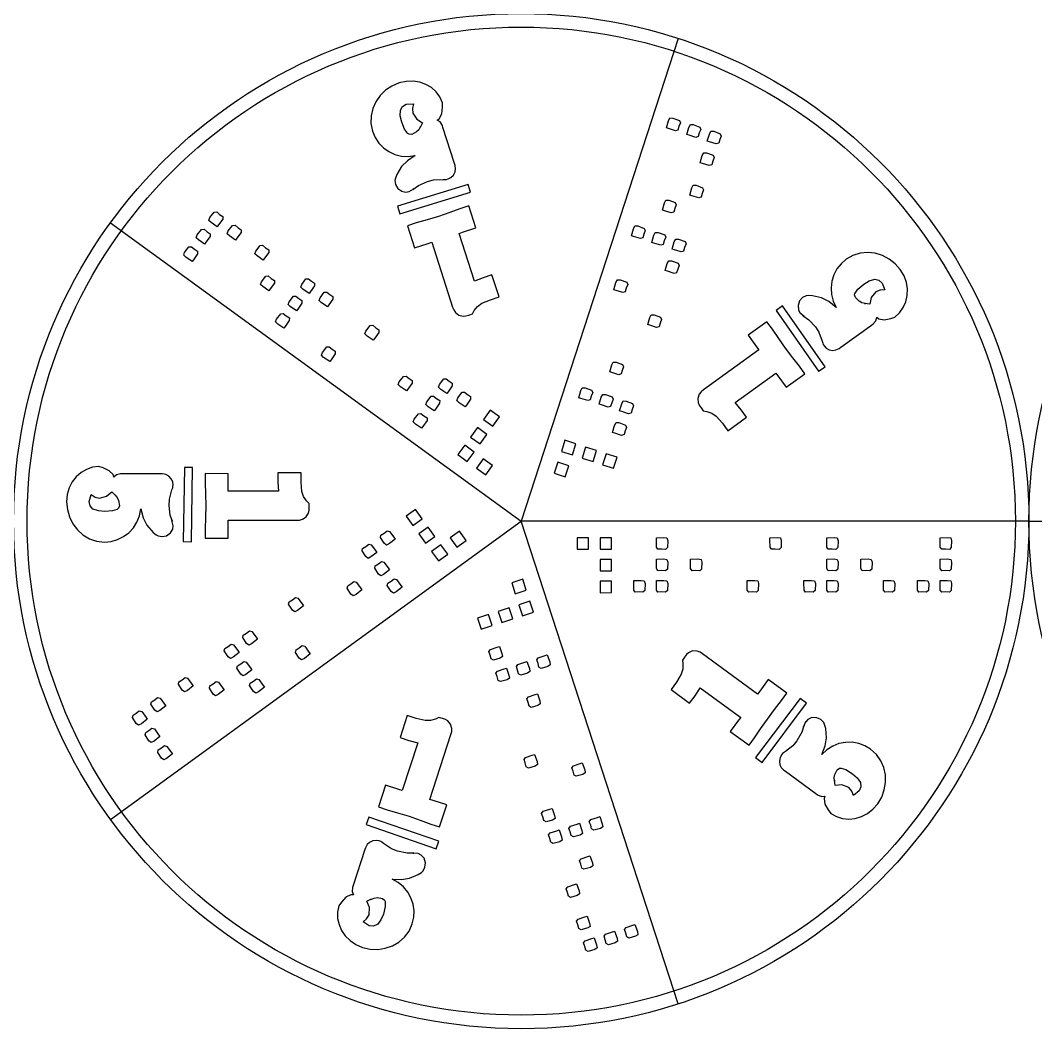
# Model space of a CAD drawing. Header units: millimetres. Extents: x 0 to 450, y 0 to 450.
# Drawn here: x 151 to 301, y 0 to 149 of the extents above; entities that cross this region are included whole.
import ezdxf

# ---------------------------------------------------------------- set-up
doc = ezdxf.new("R2010")
doc.units = ezdxf.units.MM
doc.layers.get('0').update_dxf_attribs({"linetype": 'CONTINUOUS', "lineweight": 25})
doc.layers.add('Layer 1', color=7, linetype='CONTINUOUS')

msp = doc.modelspace()

# ---------------------------------------------------------------- linework, layer by layer
at = {"linetype": 'CONTINUOUS', "lineweight": 25}
for p, q in [((248.18, 146.33), (225, 75)), ((164.32, 119.08), (225, 75)), ((164.32, 30.92), (225, 75)), ((300, 75), (225, 75)), ((248.18, 3.67), (225, 75)), ((300, 75), (375, 75))]:
    msp.add_line(p, q, dxfattribs=at)
for centre, radius in [((225, 75), 75), ((375, 75), 75), ((225, 75), 73)]:
    msp.add_circle(centre, radius)
at = {"layer": 'Layer 1', "color": 7}
for points in [[(207.33, 123.73), (207.96, 123.6), (208.43, 123.68), (208.44, 123.68), (208.45, 123.69), (209.13, 124.1), (209.01, 124), (209.82, 124.59), (211.14, 125.19), (212.05, 125.42), (213.45, 125.5), (213.78, 125.49), (213.95, 125.5), (214.2, 125.56), (214.2, 125.56), (214.2, 125.56), (214.6, 125.75), (214.99, 126.11), (215.24, 126.59), (215.31, 127.03), (215.26, 127.57), (215.16, 127.85), (213.44, 133.16), (213.35, 133.47), (213.04, 133.98), (212.59, 134.26), (212.9, 134.46), (213.28, 135.19), (213.39, 136.16), (213.4, 136.16), (213.39, 136.17), (213.38, 136.82), (212.99, 137.68), (212.44, 138.43), (211.74, 139.05), (210.92, 139.53), (210.01, 139.86), (209.03, 140.02), (208, 139.98), (206.95, 139.75), (205.9, 139.29), (204.96, 138.66), (204.15, 137.88), (203.52, 136.97), (203.06, 135.96), (202.81, 134.88), (202.8, 133.75), (203.04, 132.6), (203.43, 131.69), (203.98, 130.87), (204.66, 130.17), (205.46, 129.61), (206.34, 129.19), (207.3, 128.94), (208.31, 128.87), (209.35, 129.01), (208.19, 128.24), (207.33, 127.39), (206.61, 126.21), (206.42, 125.66), (206.34, 125.34), (206.44, 124.74), (206.76, 124.17), (207.34, 123.73), (207.33, 123.73)], [(208.23, 132.29), (208.22, 132.3), (208.21, 132.31), (207.78, 132.89), (207.35, 133.96), (207.13, 134.86), (207.15, 135.72), (207.15, 135.72), (207.15, 135.73), (207.46, 136.25), (208.02, 136.6), (209.1, 136.65), (208.94, 135.96), (208.98, 135.3), (209.58, 134.39), (210.43, 133.86), (210.09, 133.18), (210.12, 133.29), (209.87, 132.84), (209.52, 132.51), (208.83, 132.15), (208.43, 132.16), (208.24, 132.29), (208.23, 132.29)], [(246.46, 133.1), (246.76, 134.16), (246.97, 134.57), (247.4, 134.56), (248.36, 134.2), (248.51, 133.86), (248.29, 133.33), (248.15, 132.79), (247.78, 132.68), (246.78, 133), (246.46, 133.1), (246.46, 133.1)], [(249.47, 132.12), (249.78, 133.18), (249.99, 133.59), (250.42, 133.58), (251.37, 133.22), (251.53, 132.88), (251.31, 132.35), (251.16, 131.81), (250.8, 131.7), (249.79, 132.02), (249.47, 132.12), (249.47, 132.12)], [(252.48, 131.15), (252.79, 132.2), (253, 132.61), (253.43, 132.6), (254.38, 132.24), (254.54, 131.9), (254.32, 131.37), (254.17, 130.84), (253.81, 130.73), (252.8, 131.04), (252.48, 131.15), (252.48, 131.15)], [(251.45, 127.96), (251.75, 129.01), (251.97, 129.42), (252.39, 129.41), (253.35, 129.06), (253.5, 128.71), (253.29, 128.18), (253.14, 127.65), (252.77, 127.54), (251.77, 127.85), (251.45, 127.96), (251.45, 127.96)], [(206.7, 121.55), (207.05, 120.41), (217.52, 123.62), (217.17, 124.75), (206.7, 121.55)], [(249.89, 123.17), (250.2, 124.23), (250.41, 124.64), (250.84, 124.63), (251.79, 124.27), (251.95, 123.93), (251.73, 123.4), (251.58, 122.86), (251.22, 122.75), (250.21, 123.07), (249.89, 123.17), (249.89, 123.17)], [(215.8, 105.41), (216.42, 105.26), (216.84, 105.31), (217.28, 105.44), (217.8, 105.61), (218.06, 106.1), (218.54, 106.72), (219.17, 107.18), (220.44, 107.72), (221.73, 108.15), (220.68, 111.39), (219.38, 110.97), (218.11, 110.47), (215.82, 117.52), (216.31, 117.68), (218.3, 118.33), (217.24, 121.58), (215.94, 121.15), (214.44, 120.62), (212.76, 120.03), (211.11, 119.53), (209.49, 119.05), (208.2, 118.63), (209.25, 115.39), (211.24, 116.03), (211.77, 116.2), (214.87, 106.63), (214.87, 106.63), (215.03, 106.2), (215.28, 105.81), (215.8, 105.41), (215.8, 105.41)], [(245.85, 120.96), (246.15, 122.02), (246.37, 122.43), (246.79, 122.42), (247.75, 122.06), (247.9, 121.72), (247.68, 121.19), (247.54, 120.65), (247.17, 120.54), (246.17, 120.86), (245.85, 120.96), (245.85, 120.96)], [(180.1, 118.49), (179.19, 119.11), (178.86, 119.43), (179, 119.84), (179.64, 120.64), (180.01, 120.68), (180.45, 120.31), (180.91, 120), (180.9, 119.62), (180.29, 118.76), (180.1, 118.49), (180.1, 118.49)], [(182.81, 116.52), (181.9, 117.14), (181.58, 117.46), (181.72, 117.87), (182.35, 118.67), (182.72, 118.71), (183.16, 118.34), (183.63, 118.03), (183.62, 117.65), (183.01, 116.79), (182.81, 116.52), (182.81, 116.52)], [(241.28, 117.16), (241.58, 118.21), (241.79, 118.62), (242.22, 118.62), (243.18, 118.26), (243.33, 117.92), (243.11, 117.38), (242.96, 116.85), (242.6, 116.74), (241.59, 117.06), (241.28, 117.16), (241.28, 117.16)], [(178.23, 115.93), (177.33, 116.54), (177, 116.87), (177.14, 117.28), (177.78, 118.07), (178.15, 118.12), (178.59, 117.75), (179.05, 117.44), (179.04, 117.06), (178.43, 116.2), (178.23, 115.93), (178.23, 115.93)], [(244.29, 116.18), (244.6, 117.23), (244.81, 117.64), (245.24, 117.64), (246.19, 117.28), (246.35, 116.94), (246.13, 116.4), (245.98, 115.87), (245.62, 115.76), (244.61, 116.08), (244.29, 116.18), (244.29, 116.18)], [(176.37, 113.36), (175.46, 113.98), (175.14, 114.31), (175.28, 114.71), (175.91, 115.51), (176.29, 115.55), (176.72, 115.18), (177.19, 114.87), (177.18, 114.49), (176.57, 113.63), (176.37, 113.36), (176.37, 113.36)], [(186.88, 113.56), (185.97, 114.18), (185.65, 114.51), (185.78, 114.91), (186.42, 115.71), (186.79, 115.75), (187.23, 115.38), (187.69, 115.07), (187.69, 114.69), (187.07, 113.83), (186.88, 113.56), (186.88, 113.56)], [(247.3, 115.2), (247.61, 116.25), (247.82, 116.66), (248.25, 116.66), (249.2, 116.3), (249.36, 115.96), (249.14, 115.43), (248.99, 114.89), (248.63, 114.78), (247.62, 115.1), (247.3, 115.2), (247.3, 115.2)], [(265.89, 106.86), (265.96, 106.23), (266.18, 105.8), (266.18, 105.79), (266.19, 105.79), (266.79, 105.27), (266.66, 105.35), (267.47, 104.76), (268.45, 103.69), (268.95, 102.9), (269.45, 101.59), (269.55, 101.27), (269.62, 101.11), (269.75, 100.9), (269.75, 100.89), (269.75, 100.89), (270.05, 100.57), (270.51, 100.31), (271.05, 100.23), (271.49, 100.29), (271.99, 100.51), (272.22, 100.68), (276.74, 103.97), (277.01, 104.15), (277.39, 104.6), (277.52, 105.12), (277.81, 104.88), (278.62, 104.75), (279.58, 104.94), (279.58, 104.93), (279.59, 104.94), (280.2, 105.16), (280.9, 105.79), (281.44, 106.55), (281.82, 107.41), (282.02, 108.33), (282.05, 109.3), (281.9, 110.28), (281.55, 111.25), (281, 112.17), (280.24, 113.04), (279.35, 113.73), (278.36, 114.25), (277.29, 114.58), (276.2, 114.7), (275.09, 114.6), (274.01, 114.27), (272.99, 113.69), (272.25, 113.03), (271.64, 112.26), (271.19, 111.39), (270.89, 110.46), (270.77, 109.49), (270.83, 108.5), (271.08, 107.52), (271.53, 106.57), (270.44, 107.44), (269.36, 107.99), (268.02, 108.31), (267.44, 108.32), (267.11, 108.3), (266.57, 108.02), (266.13, 107.54), (265.89, 106.86), (265.89, 106.86)], [(246.27, 112.01), (246.57, 113.06), (246.79, 113.48), (247.21, 113.47), (248.17, 113.11), (248.32, 112.77), (248.11, 112.24), (247.96, 111.7), (247.59, 111.59), (246.59, 111.91), (246.27, 112.01), (246.27, 112.01)], [(187.73, 109.03), (186.82, 109.65), (186.5, 109.97), (186.64, 110.38), (187.27, 111.18), (187.64, 111.22), (188.08, 110.85), (188.55, 110.54), (188.54, 110.16), (187.93, 109.3), (187.73, 109.03), (187.73, 109.03)], [(193.66, 108.64), (192.75, 109.25), (192.43, 109.58), (192.57, 109.98), (193.2, 110.78), (193.57, 110.82), (194.01, 110.45), (194.48, 110.15), (194.47, 109.76), (193.86, 108.91), (193.66, 108.64), (193.66, 108.64)], [(238.69, 109.19), (238.99, 110.24), (239.2, 110.65), (239.63, 110.64), (240.59, 110.29), (240.74, 109.94), (240.52, 109.41), (240.37, 108.88), (240.01, 108.77), (239, 109.08), (238.69, 109.19), (238.69, 109.19)], [(274.3, 108.65), (274.31, 108.66), (274.32, 108.68), (274.73, 109.27), (275.62, 110), (276.41, 110.49), (277.23, 110.74), (277.23, 110.74), (277.24, 110.74), (277.83, 110.61), (278.34, 110.18), (278.72, 109.17), (278.01, 109.11), (277.4, 108.87), (276.71, 108.02), (276.48, 107.05), (275.72, 107.16), (275.84, 107.16), (275.33, 107.27), (274.91, 107.49), (274.36, 108.04), (274.25, 108.42), (274.3, 108.65), (274.3, 108.65)], [(191.8, 106.07), (190.89, 106.69), (190.57, 107.02), (190.71, 107.42), (191.34, 108.22), (191.71, 108.26), (192.15, 107.89), (192.61, 107.58), (192.61, 107.2), (192, 106.34), (191.8, 106.07), (191.8, 106.07)], [(196.37, 106.66), (195.46, 107.28), (195.14, 107.61), (195.28, 108.01), (195.91, 108.81), (196.29, 108.85), (196.73, 108.48), (197.19, 108.17), (197.18, 107.79), (196.57, 106.94), (196.37, 106.66), (196.37, 106.66)], [(263.61, 106.79), (262.64, 106.1), (268.93, 97.14), (269.9, 97.82), (263.61, 106.79)], [(189.93, 103.51), (189.03, 104.12), (188.7, 104.45), (188.84, 104.85), (189.48, 105.65), (189.85, 105.7), (190.29, 105.32), (190.75, 105.02), (190.74, 104.64), (190.13, 103.78), (189.93, 103.51), (189.93, 103.51)], [(243.68, 104.04), (243.98, 105.09), (244.2, 105.5), (244.62, 105.5), (245.58, 105.14), (245.73, 104.8), (245.52, 104.26), (245.37, 103.73), (245, 103.62), (244, 103.94), (243.68, 104.04), (243.68, 104.04)], [(203.15, 101.74), (202.25, 102.35), (201.92, 102.68), (202.06, 103.08), (202.7, 103.88), (203.07, 103.93), (203.51, 103.55), (203.97, 103.25), (203.96, 102.87), (203.35, 102.01), (203.15, 101.74), (203.15, 101.74)], [(251.08, 93.14), (251.13, 92.52), (251.3, 92.13), (251.56, 91.75), (251.89, 91.31), (252.43, 91.21), (253.18, 90.94), (253.8, 90.49), (254.71, 89.45), (255.51, 88.35), (258.28, 90.35), (257.47, 91.46), (256.6, 92.52), (262.6, 96.87), (262.91, 96.45), (264.14, 94.77), (266.9, 96.77), (266.1, 97.88), (265.12, 99.14), (264.04, 100.55), (263.06, 101.98), (262.11, 103.36), (261.3, 104.46), (258.54, 102.46), (259.77, 100.77), (260.09, 100.32), (251.95, 94.41), (251.95, 94.41), (251.59, 94.12), (251.3, 93.77), (251.08, 93.14), (251.08, 93.14)], [(196.72, 98.58), (195.81, 99.2), (195.48, 99.53), (195.62, 99.93), (196.26, 100.73), (196.63, 100.77), (197.07, 100.4), (197.53, 100.09), (197.52, 99.71), (196.91, 98.85), (196.72, 98.58), (196.72, 98.58)], [(238.08, 97.05), (238.38, 98.1), (238.59, 98.51), (239.02, 98.5), (239.98, 98.14), (240.13, 97.8), (239.91, 97.27), (239.76, 96.74), (239.4, 96.63), (238.39, 96.94), (238.08, 97.05), (238.08, 97.05)], [(208.07, 94.25), (207.17, 94.86), (206.84, 95.19), (206.98, 95.6), (207.62, 96.39), (207.99, 96.44), (208.43, 96.07), (208.89, 95.76), (208.88, 95.38), (208.27, 94.52), (208.07, 94.25), (208.07, 94.25)], [(214, 93.85), (213.1, 94.47), (212.77, 94.8), (212.91, 95.2), (213.55, 96), (213.92, 96.04), (214.36, 95.67), (214.82, 95.36), (214.81, 94.98), (214.2, 94.12), (214, 93.85), (214, 93.85)], [(233.5, 93.24), (233.81, 94.3), (234.02, 94.71), (234.45, 94.7), (235.4, 94.34), (235.56, 94), (235.34, 93.47), (235.19, 92.93), (234.83, 92.82), (233.82, 93.14), (233.5, 93.24), (233.5, 93.24)], [(212.14, 91.29), (211.24, 91.91), (210.91, 92.24), (211.05, 92.64), (211.68, 93.44), (212.06, 93.48), (212.5, 93.11), (212.96, 92.8), (212.95, 92.42), (212.34, 91.56), (212.14, 91.29), (212.14, 91.29)], [(216.72, 91.88), (215.81, 92.5), (215.49, 92.83), (215.62, 93.23), (216.26, 94.03), (216.63, 94.07), (217.07, 93.7), (217.53, 93.39), (217.53, 93.01), (216.91, 92.15), (216.72, 91.88), (216.72, 91.88)], [(236.52, 92.26), (236.83, 93.32), (237.04, 93.73), (237.47, 93.72), (238.42, 93.36), (238.58, 93.02), (238.36, 92.49), (238.21, 91.95), (237.85, 91.84), (236.84, 92.16), (236.52, 92.26), (236.52, 92.26)], [(239.53, 91.28), (239.84, 92.34), (240.05, 92.75), (240.48, 92.74), (241.43, 92.38), (241.59, 92.04), (241.37, 91.51), (241.22, 90.97), (240.86, 90.86), (239.85, 91.18), (239.53, 91.28), (239.53, 91.28)], [(210.28, 88.73), (209.37, 89.34), (209.05, 89.67), (209.19, 90.07), (209.82, 90.87), (210.19, 90.91), (210.63, 90.54), (211.1, 90.24), (211.09, 89.85), (210.48, 89), (210.28, 88.73), (210.28, 88.73)], [(221.8, 90.4), (220.42, 91.4), (219.41, 90.02), (220.8, 89.01), (221.8, 90.4)], [(219.91, 87.8), (218.53, 88.81), (217.53, 87.42), (218.91, 86.42), (219.91, 87.8)], [(238.5, 88.09), (238.8, 89.15), (239.02, 89.56), (239.44, 89.55), (240.4, 89.19), (240.55, 88.85), (240.33, 88.32), (240.19, 87.78), (239.82, 87.67), (238.82, 87.99), (238.5, 88.09), (238.5, 88.09)], [(218.03, 85.21), (216.65, 86.21), (215.64, 84.83), (217.02, 83.82), (218.03, 85.21)], [(232.55, 84.78), (233.08, 86.41), (231.45, 86.94), (230.93, 85.31), (232.55, 84.78)], [(235.61, 83.79), (236.13, 85.42), (234.51, 85.95), (233.98, 84.32), (235.61, 83.79)], [(220.78, 83.21), (219.39, 84.21), (218.39, 82.83), (219.77, 81.83), (220.78, 83.21)], [(238.65, 82.8), (239.18, 84.43), (237.56, 84.95), (237.03, 83.33), (238.65, 82.8)], [(173.19, 73.26), (173.51, 73.81), (173.58, 74.29), (173.58, 74.3), (173.58, 74.3), (173.39, 75.08), (173.46, 74.93), (173.15, 75.89), (172.98, 77.33), (173.05, 78.26), (173.4, 79.61), (173.52, 79.93), (173.55, 80.1), (173.58, 80.35), (173.58, 80.35), (173.58, 80.36), (173.52, 80.79), (173.3, 81.27), (172.92, 81.66), (172.52, 81.87), (171.99, 81.98), (171.7, 81.98), (166.12, 81.98), (165.79, 81.99), (165.21, 81.85), (164.81, 81.51), (164.71, 81.87), (164.14, 82.45), (163.25, 82.86), (163.25, 82.87), (163.24, 82.86), (162.62, 83.05), (161.68, 82.95), (160.8, 82.65), (159.99, 82.18), (159.27, 81.55), (158.68, 80.79), (158.23, 79.9), (157.94, 78.91), (157.84, 77.84), (157.95, 76.7), (158.26, 75.61), (158.76, 74.6), (159.43, 73.72), (160.24, 72.97), (161.2, 72.4), (162.26, 72.04), (163.43, 71.91), (164.42, 72), (165.37, 72.27), (166.24, 72.71), (167.03, 73.29), (167.7, 74), (168.23, 74.84), (168.61, 75.78), (168.8, 76.81), (169.17, 75.47), (169.71, 74.38), (170.61, 73.34), (171.08, 72.99), (171.36, 72.81), (171.96, 72.72), (172.6, 72.85), (173.19, 73.26), (173.19, 73.26)], [(175.08, 71.98), (176.27, 71.96), (176.45, 82.91), (175.26, 82.93), (175.08, 71.98)], [(231.5, 81.55), (232.03, 83.18), (230.41, 83.71), (229.88, 82.08), (231.5, 81.55)], [(193.24, 75.65), (193.56, 76.19), (193.65, 76.6), (193.66, 77.06), (193.66, 77.61), (193.28, 78.01), (192.83, 78.66), (192.59, 79.4), (192.47, 80.77), (192.47, 82.14), (189.05, 82.14), (189.06, 80.77), (189.14, 79.41), (181.72, 79.41), (181.72, 79.93), (181.72, 82.01), (178.31, 82.02), (178.31, 80.65), (178.35, 79.05), (178.4, 77.28), (178.35, 75.55), (178.31, 73.87), (178.31, 72.5), (181.72, 72.5), (181.72, 74.59), (181.73, 75.15), (191.79, 75.14), (191.79, 75.14), (192.25, 75.16), (192.7, 75.27), (193.24, 75.65), (193.24, 75.65)], [(165.34, 76.76), (165.32, 76.75), (165.3, 76.74), (164.62, 76.51), (163.47, 76.43), (162.55, 76.5), (161.74, 76.79), (161.74, 76.79), (161.73, 76.79), (161.33, 77.24), (161.17, 77.89), (161.46, 78.93), (162.06, 78.56), (162.7, 78.4), (163.75, 78.68), (164.52, 79.33), (165.06, 78.8), (164.97, 78.86), (165.32, 78.48), (165.52, 78.05), (165.65, 77.28), (165.51, 76.91), (165.34, 76.76), (165.34, 76.76)], [(209.37, 76.71), (207.99, 75.71), (208.99, 74.33), (210.37, 75.33), (209.37, 76.71)], [(206.38, 72.34), (205.52, 71.67), (205.1, 71.46), (204.76, 71.72), (204.2, 72.57), (204.28, 72.94), (204.77, 73.24), (205.2, 73.58), (205.56, 73.46), (206.19, 72.61), (206.38, 72.34), (206.38, 72.34)], [(211.25, 74.12), (209.87, 73.12), (210.87, 71.73), (212.26, 72.74), (211.25, 74.12)], [(215.89, 73.52), (214.51, 72.52), (215.51, 71.13), (216.89, 72.14), (215.89, 73.52)], [(233.24, 70.84), (234.95, 70.84), (234.95, 72.55), (233.24, 72.55), (233.24, 70.84)], [(236.64, 70.84), (238.35, 70.84), (238.35, 72.55), (236.64, 72.55), (236.64, 70.84)], [(244.98, 72.55), (246.07, 72.58), (246.53, 72.51), (246.65, 72.1), (246.61, 71.08), (246.33, 70.83), (245.76, 70.87), (245.2, 70.85), (244.99, 71.16), (244.98, 72.21), (244.98, 72.55), (244.98, 72.55)], [(261.74, 72.55), (262.84, 72.58), (263.3, 72.51), (263.42, 72.1), (263.38, 71.08), (263.1, 70.83), (262.52, 70.87), (261.97, 70.85), (261.75, 71.16), (261.74, 72.21), (261.74, 72.55), (261.74, 72.55)], [(270.13, 72.55), (271.22, 72.58), (271.68, 72.51), (271.8, 72.1), (271.76, 71.08), (271.48, 70.83), (270.91, 70.87), (270.35, 70.85), (270.13, 71.16), (270.13, 72.21), (270.13, 72.55), (270.13, 72.55)], [(286.89, 72.55), (287.99, 72.58), (288.44, 72.51), (288.57, 72.1), (288.52, 71.08), (288.25, 70.83), (287.67, 70.87), (287.12, 70.85), (286.9, 71.16), (286.89, 72.21), (286.89, 72.55), (286.89, 72.55)], [(203.67, 70.37), (202.8, 69.7), (202.39, 69.49), (202.05, 69.75), (201.49, 70.6), (201.56, 70.96), (202.05, 71.27), (202.49, 71.61), (202.85, 71.49), (203.47, 70.64), (203.67, 70.37), (203.67, 70.37)], [(213.14, 71.52), (211.76, 70.52), (212.76, 69.14), (214.14, 70.14), (213.14, 71.52)], [(205.53, 67.81), (204.67, 67.13), (204.25, 66.93), (203.91, 67.18), (203.35, 68.03), (203.43, 68.4), (203.91, 68.71), (204.35, 69.05), (204.71, 68.92), (205.34, 68.08), (205.53, 67.81), (205.53, 67.81)], [(236.64, 67.63), (238.35, 67.63), (238.35, 69.34), (236.64, 69.34), (236.64, 67.63)], [(244.98, 69.38), (246.07, 69.41), (246.53, 69.34), (246.65, 68.93), (246.61, 67.91), (246.33, 67.66), (245.76, 67.7), (245.2, 67.67), (244.99, 67.99), (244.98, 69.04), (244.98, 69.38), (244.98, 69.38)], [(250.01, 69.38), (251.1, 69.41), (251.56, 69.34), (251.68, 68.93), (251.64, 67.91), (251.36, 67.66), (250.79, 67.7), (250.23, 67.67), (250.02, 67.99), (250.01, 69.04), (250.01, 69.38), (250.01, 69.38)], [(270.13, 69.38), (271.22, 69.41), (271.68, 69.34), (271.8, 68.93), (271.76, 67.91), (271.48, 67.66), (270.91, 67.7), (270.35, 67.67), (270.13, 67.99), (270.13, 69.04), (270.13, 69.38), (270.13, 69.38)], [(275.15, 69.38), (276.25, 69.41), (276.71, 69.34), (276.83, 68.93), (276.79, 67.91), (276.51, 67.66), (275.94, 67.7), (275.38, 67.67), (275.16, 67.99), (275.15, 69.04), (275.15, 69.38), (275.15, 69.38)], [(286.89, 69.38), (287.99, 69.41), (288.44, 69.34), (288.57, 68.93), (288.52, 67.91), (288.25, 67.66), (287.67, 67.7), (287.12, 67.67), (286.9, 67.99), (286.89, 69.04), (286.89, 69.38), (286.89, 69.38)], [(201.46, 64.85), (200.6, 64.18), (200.18, 63.97), (199.84, 64.23), (199.28, 65.08), (199.36, 65.45), (199.84, 65.75), (200.28, 66.09), (200.64, 65.97), (201.27, 65.12), (201.46, 64.85), (201.46, 64.85)], [(207.4, 65.24), (206.53, 64.57), (206.12, 64.36), (205.78, 64.62), (205.21, 65.47), (205.29, 65.84), (205.78, 66.14), (206.21, 66.48), (206.57, 66.36), (207.2, 65.51), (207.4, 65.24), (207.4, 65.24)], [(223.59, 65.87), (224.12, 64.25), (225.74, 64.78), (225.22, 66.4), (223.59, 65.87)], [(236.64, 64.42), (238.35, 64.43), (238.35, 66.13), (236.64, 66.13), (236.64, 64.42)], [(241.62, 66.21), (242.72, 66.24), (243.18, 66.17), (243.3, 65.76), (243.26, 64.74), (242.98, 64.49), (242.41, 64.53), (241.85, 64.51), (241.63, 64.82), (241.62, 65.88), (241.62, 66.21), (241.62, 66.21)], [(244.98, 66.21), (246.07, 66.24), (246.53, 66.17), (246.65, 65.76), (246.61, 64.74), (246.33, 64.49), (245.76, 64.53), (245.2, 64.51), (244.99, 64.82), (244.98, 65.88), (244.98, 66.21), (244.98, 66.21)], [(258.39, 66.21), (259.49, 66.24), (259.94, 66.17), (260.07, 65.76), (260.02, 64.74), (259.74, 64.49), (259.17, 64.53), (258.62, 64.51), (258.4, 64.82), (258.39, 65.88), (258.39, 66.21), (258.39, 66.21)], [(266.77, 66.21), (267.87, 66.24), (268.32, 66.17), (268.45, 65.76), (268.4, 64.74), (268.13, 64.49), (267.55, 64.53), (267, 64.51), (266.78, 64.82), (266.77, 65.88), (266.77, 66.21), (266.77, 66.21)], [(270.13, 66.21), (271.22, 66.24), (271.68, 66.17), (271.8, 65.76), (271.76, 64.74), (271.48, 64.49), (270.91, 64.53), (270.35, 64.51), (270.13, 64.82), (270.13, 65.88), (270.13, 66.21), (270.13, 66.21)], [(278.51, 66.21), (279.6, 66.24), (280.06, 66.17), (280.18, 65.76), (280.14, 64.74), (279.86, 64.49), (279.29, 64.53), (278.74, 64.51), (278.52, 64.82), (278.51, 65.88), (278.51, 66.21), (278.51, 66.21)], [(283.54, 66.21), (284.63, 66.24), (285.09, 66.17), (285.21, 65.76), (285.17, 64.74), (284.89, 64.49), (284.32, 64.53), (283.76, 64.51), (283.55, 64.82), (283.54, 65.88), (283.54, 66.21), (283.54, 66.21)], [(286.89, 66.21), (287.99, 66.24), (288.44, 66.17), (288.57, 65.76), (288.52, 64.74), (288.25, 64.49), (287.67, 64.53), (287.12, 64.51), (286.9, 64.82), (286.89, 65.88), (286.89, 66.21), (286.89, 66.21)], [(192.82, 62.49), (191.95, 61.81), (191.54, 61.61), (191.2, 61.86), (190.64, 62.71), (190.71, 63.08), (191.2, 63.38), (191.64, 63.73), (192, 63.6), (192.62, 62.76), (192.82, 62.49), (192.82, 62.49)], [(224.64, 62.65), (225.17, 61.02), (226.8, 61.55), (226.27, 63.17), (224.64, 62.65)], [(221.59, 61.65), (222.12, 60.03), (223.74, 60.56), (223.21, 62.18), (221.59, 61.65)], [(218.54, 60.66), (219.07, 59.04), (220.69, 59.57), (220.16, 61.19), (218.54, 60.66)], [(186.04, 57.56), (185.17, 56.89), (184.76, 56.68), (184.42, 56.93), (183.86, 57.79), (183.93, 58.15), (184.42, 58.46), (184.85, 58.8), (185.22, 58.68), (185.84, 57.83), (186.04, 57.56), (186.04, 57.56)], [(183.33, 55.59), (182.46, 54.91), (182.05, 54.71), (181.71, 54.96), (181.14, 55.81), (181.22, 56.18), (181.71, 56.49), (182.14, 56.83), (182.5, 56.7), (183.13, 55.86), (183.33, 55.59), (183.33, 55.59)], [(193.83, 55.39), (192.97, 54.71), (192.55, 54.51), (192.21, 54.76), (191.65, 55.61), (191.73, 55.98), (192.21, 56.28), (192.65, 56.63), (193.01, 56.5), (193.64, 55.66), (193.83, 55.39), (193.83, 55.39)], [(221.78, 56.47), (222.15, 55.44), (222.22, 54.98), (221.87, 54.74), (220.89, 54.47), (220.56, 54.65), (220.42, 55.21), (220.23, 55.73), (220.46, 56.04), (221.46, 56.37), (221.78, 56.47), (221.78, 56.47)], [(250.31, 55.81), (249.73, 55.56), (249.42, 55.28), (249.14, 54.91), (248.82, 54.47), (248.89, 53.92), (248.87, 53.13), (248.64, 52.39), (247.93, 51.21), (247.13, 50.11), (249.88, 48.1), (250.69, 49.2), (251.42, 50.36), (257.42, 45.99), (257.12, 45.58), (255.89, 43.89), (258.65, 41.88), (259.46, 42.98), (260.36, 44.3), (261.37, 45.76), (262.42, 47.14), (263.44, 48.47), (264.24, 49.58), (261.48, 51.59), (260.25, 49.89), (259.92, 49.45), (251.79, 55.37), (251.79, 55.37), (251.41, 55.62), (250.97, 55.79), (250.31, 55.81), (250.31, 55.81)], [(185.19, 53.03), (184.32, 52.35), (183.91, 52.15), (183.57, 52.4), (183, 53.25), (183.08, 53.62), (183.57, 53.92), (184, 54.27), (184.36, 54.14), (184.99, 53.3), (185.19, 53.03), (185.19, 53.03)], [(225.83, 54.26), (226.2, 53.23), (226.27, 52.77), (225.92, 52.53), (224.93, 52.26), (224.61, 52.44), (224.47, 53), (224.28, 53.52), (224.51, 53.82), (225.51, 54.16), (225.83, 54.26), (225.83, 54.26)], [(228.84, 55.24), (229.21, 54.21), (229.28, 53.75), (228.93, 53.51), (227.95, 53.24), (227.62, 53.42), (227.49, 53.98), (227.29, 54.5), (227.52, 54.8), (228.52, 55.14), (228.84, 55.24), (228.84, 55.24)], [(222.81, 53.28), (223.19, 52.25), (223.25, 51.8), (222.91, 51.55), (221.92, 51.28), (221.6, 51.46), (221.46, 52.02), (221.26, 52.54), (221.5, 52.85), (222.5, 53.18), (222.81, 53.28), (222.81, 53.28)], [(176.54, 50.66), (175.68, 49.99), (175.26, 49.78), (174.93, 50.04), (174.36, 50.89), (174.44, 51.26), (174.93, 51.56), (175.36, 51.9), (175.72, 51.78), (176.35, 50.93), (176.54, 50.66), (176.54, 50.66)], [(181.12, 50.07), (180.25, 49.4), (179.84, 49.19), (179.5, 49.45), (178.94, 50.3), (179.01, 50.66), (179.5, 50.97), (179.93, 51.31), (180.29, 51.19), (180.92, 50.34), (181.12, 50.07), (181.12, 50.07)], [(187.05, 50.46), (186.19, 49.79), (185.77, 49.58), (185.43, 49.84), (184.87, 50.69), (184.94, 51.05), (185.43, 51.36), (185.87, 51.7), (186.23, 51.58), (186.86, 50.73), (187.05, 50.46), (187.05, 50.46)], [(172.48, 47.7), (171.61, 47.03), (171.2, 46.82), (170.86, 47.08), (170.29, 47.93), (170.37, 48.3), (170.86, 48.6), (171.29, 48.95), (171.65, 48.82), (172.28, 47.97), (172.48, 47.7), (172.48, 47.7)], [(227.38, 49.48), (227.75, 48.45), (227.82, 47.99), (227.47, 47.75), (226.49, 47.47), (226.16, 47.66), (226.02, 48.22), (225.83, 48.74), (226.06, 49.04), (227.06, 49.38), (227.38, 49.48), (227.38, 49.48)], [(267.16, 48.1), (266.21, 48.81), (259.63, 40.07), (260.58, 39.35), (267.16, 48.1)], [(169.76, 45.73), (168.9, 45.06), (168.48, 44.85), (168.14, 45.11), (167.58, 45.96), (167.66, 46.33), (168.14, 46.63), (168.58, 46.98), (168.94, 46.85), (169.57, 46), (169.76, 45.73), (169.76, 45.73)], [(214.57, 44.99), (214.16, 45.47), (213.79, 45.68), (213.36, 45.83), (212.83, 46), (212.34, 45.76), (211.58, 45.54), (210.8, 45.53), (209.46, 45.84), (208.16, 46.26), (207.1, 43.02), (208.4, 42.6), (209.73, 42.25), (207.43, 35.21), (206.94, 35.36), (204.96, 36), (203.9, 32.76), (205.2, 32.34), (206.73, 31.89), (208.43, 31.38), (210.06, 30.81), (211.65, 30.24), (212.95, 29.82), (214, 33.07), (212.01, 33.71), (211.49, 33.89), (214.6, 43.45), (214.6, 43.46), (214.73, 43.9), (214.76, 44.36), (214.57, 44.99), (214.57, 44.99)], [(267.94, 45.96), (267.36, 45.7), (267.02, 45.35), (267.01, 45.35), (267.01, 45.34), (266.71, 44.61), (266.74, 44.76), (266.43, 43.81), (265.71, 42.54), (265.11, 41.82), (264.03, 40.94), (263.75, 40.75), (263.62, 40.64), (263.46, 40.45), (263.45, 40.44), (263.45, 40.44), (263.24, 40.05), (263.14, 39.54), (263.22, 39), (263.42, 38.6), (263.78, 38.19), (264.02, 38.03), (268.54, 34.74), (268.79, 34.55), (269.34, 34.32), (269.87, 34.35), (269.74, 34.01), (269.86, 33.2), (270.34, 32.34), (270.33, 32.34), (270.34, 32.33), (270.74, 31.82), (271.56, 31.35), (272.45, 31.07), (273.38, 30.98), (274.32, 31.07), (275.25, 31.34), (276.14, 31.79), (276.95, 32.42), (277.66, 33.23), (278.25, 34.22), (278.63, 35.28), (278.82, 36.39), (278.8, 37.5), (278.58, 38.58), (278.14, 39.6), (277.49, 40.52), (276.62, 41.31), (275.77, 41.82), (274.85, 42.15), (273.88, 42.32), (272.91, 42.31), (271.94, 42.13), (271.02, 41.76), (270.17, 41.22), (269.41, 40.5), (269.89, 41.81), (270.09, 43), (269.98, 44.38), (269.81, 44.93), (269.68, 45.24), (269.25, 45.67), (268.66, 45.94), (267.93, 45.96), (267.94, 45.96)], [(171.62, 43.17), (170.76, 42.5), (170.34, 42.29), (170, 42.55), (169.44, 43.4), (169.52, 43.77), (170, 44.07), (170.44, 44.41), (170.8, 44.29), (171.43, 43.44), (171.62, 43.17), (171.62, 43.17)], [(173.49, 40.6), (172.62, 39.93), (172.21, 39.73), (171.87, 39.98), (171.31, 40.83), (171.38, 41.2), (171.87, 41.5), (172.3, 41.85), (172.66, 41.72), (173.29, 40.88), (173.49, 40.6), (173.49, 40.6)], [(226.96, 40.53), (227.33, 39.5), (227.4, 39.04), (227.05, 38.8), (226.07, 38.52), (225.74, 38.71), (225.6, 39.27), (225.41, 39.79), (225.64, 40.09), (226.64, 40.42), (226.96, 40.53), (226.96, 40.53)], [(234.02, 39.3), (234.39, 38.27), (234.46, 37.81), (234.12, 37.57), (233.13, 37.29), (232.81, 37.48), (232.67, 38.04), (232.47, 38.56), (232.71, 38.86), (233.7, 39.19), (234.02, 39.3), (234.02, 39.3)], [(272.24, 38.51), (272.25, 38.51), (272.27, 38.5), (272.96, 38.29), (273.93, 37.68), (274.64, 37.08), (275.13, 36.37), (275.13, 36.37), (275.13, 36.36), (275.19, 35.76), (274.94, 35.15), (274.1, 34.47), (273.82, 35.12), (273.4, 35.63), (272.38, 36.02), (271.39, 35.95), (271.26, 36.7), (271.3, 36.59), (271.24, 37.1), (271.32, 37.57), (271.67, 38.26), (272, 38.49), (272.24, 38.51), (272.24, 38.51)], [(229.55, 32.56), (229.92, 31.52), (229.99, 31.07), (229.64, 30.82), (228.66, 30.55), (228.33, 30.74), (228.19, 31.29), (228, 31.81), (228.23, 32.12), (229.23, 32.45), (229.55, 32.56), (229.55, 32.56)], [(212.44, 26.59), (212.83, 27.71), (202.48, 31.27), (202.09, 30.15), (212.44, 26.59)], [(233.6, 30.35), (233.97, 29.31), (234.04, 28.86), (233.69, 28.61), (232.71, 28.34), (232.38, 28.53), (232.24, 29.08), (232.05, 29.6), (232.28, 29.91), (233.28, 30.24), (233.6, 30.35), (233.6, 30.35)], [(236.61, 31.33), (236.98, 30.29), (237.05, 29.84), (236.71, 29.59), (235.72, 29.32), (235.4, 29.51), (235.26, 30.06), (235.06, 30.58), (235.3, 30.89), (236.29, 31.22), (236.61, 31.33), (236.61, 31.33)], [(230.58, 29.37), (230.96, 28.34), (231.03, 27.88), (230.68, 27.63), (229.69, 27.36), (229.37, 27.55), (229.23, 28.1), (229.04, 28.63), (229.27, 28.93), (230.27, 29.26), (230.58, 29.37), (230.58, 29.37)], [(210.65, 25.19), (210.22, 25.66), (209.79, 25.88), (209.78, 25.88), (209.77, 25.88), (208.98, 25.94), (209.14, 25.96), (208.13, 25.96), (206.71, 26.25), (205.84, 26.6), (204.67, 27.36), (204.4, 27.56), (204.25, 27.65), (204.02, 27.75), (204.02, 27.75), (204.02, 27.75), (203.58, 27.83), (203.06, 27.77), (202.58, 27.53), (202.25, 27.21), (201.98, 26.74), (201.9, 26.47), (200.17, 21.15), (200.06, 20.85), (200.01, 20.26), (200.21, 19.76), (199.84, 19.78), (199.11, 19.42), (198.44, 18.7), (198.43, 18.7), (198.43, 18.69), (198.07, 18.16), (197.88, 17.24), (197.88, 16.3), (198.08, 15.39), (198.46, 14.52), (199, 13.72), (199.71, 13.01), (200.56, 12.43), (201.54, 12.01), (202.67, 11.76), (203.8, 11.72), (204.91, 11.88), (205.96, 12.24), (206.92, 12.79), (207.75, 13.52), (208.43, 14.42), (208.91, 15.49), (209.13, 16.46), (209.16, 17.44), (209.02, 18.41), (208.71, 19.34), (208.24, 20.19), (207.61, 20.96), (206.83, 21.61), (205.91, 22.11), (207.31, 22.05), (208.5, 22.23), (209.77, 22.76), (210.25, 23.1), (210.5, 23.31), (210.78, 23.85), (210.85, 24.5), (210.65, 25.19), (210.65, 25.19)], [(235.15, 25.56), (235.52, 24.53), (235.59, 24.07), (235.24, 23.83), (234.26, 23.56), (233.93, 23.74), (233.8, 24.3), (233.6, 24.82), (233.83, 25.12), (234.83, 25.46), (235.15, 25.56), (235.15, 25.56)], [(233.18, 21.39), (233.55, 20.36), (233.62, 19.91), (233.27, 19.66), (232.28, 19.39), (231.96, 19.57), (231.82, 20.13), (231.63, 20.65), (231.86, 20.96), (232.86, 21.29), (233.18, 21.39), (233.18, 21.39)], [(204.89, 18.8), (204.89, 18.78), (204.9, 18.76), (204.91, 18.04), (204.63, 16.93), (204.27, 16.07), (203.75, 15.39), (203.75, 15.38), (203.74, 15.38), (203.19, 15.14), (202.53, 15.19), (201.63, 15.78), (202.16, 16.24), (202.52, 16.8), (202.57, 17.89), (202.19, 18.82), (202.87, 19.17), (202.78, 19.1), (203.25, 19.31), (203.72, 19.38), (204.49, 19.26), (204.81, 19.01), (204.89, 18.8), (204.89, 18.8)], [(234.73, 16.61), (235.1, 15.58), (235.17, 15.12), (234.82, 14.88), (233.84, 14.61), (233.51, 14.79), (233.37, 15.35), (233.18, 15.87), (233.41, 16.17), (234.41, 16.51), (234.73, 16.61), (234.73, 16.61)], [(241.79, 15.38), (242.17, 14.35), (242.24, 13.89), (241.89, 13.65), (240.9, 13.37), (240.58, 13.56), (240.44, 14.12), (240.25, 14.64), (240.48, 14.94), (241.48, 15.28), (241.79, 15.38), (241.79, 15.38)], [(238.78, 14.4), (239.15, 13.37), (239.22, 12.91), (238.87, 12.67), (237.89, 12.39), (237.56, 12.58), (237.42, 13.14), (237.23, 13.66), (237.46, 13.96), (238.46, 14.3), (238.78, 14.4), (238.78, 14.4)], [(235.77, 13.42), (236.14, 12.39), (236.21, 11.93), (235.86, 11.69), (234.87, 11.42), (234.55, 11.6), (234.41, 12.16), (234.22, 12.68), (234.45, 12.98), (235.45, 13.32), (235.77, 13.42), (235.77, 13.42)]]:
    msp.add_lwpolyline(points, dxfattribs=at)

doc.saveas('drawing.dxf')
